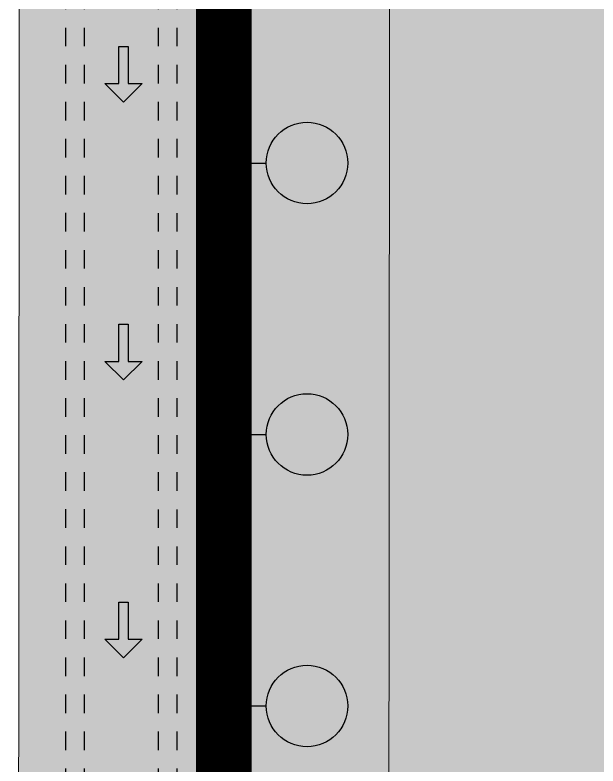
# Model space of a CAD drawing. Header units: metres. Extents: x 349703 to 349913, y 9282546 to 9282694.
# Drawn here: x 349717.283 to 349720.431, y 9282586.404 to 9282590.459 of the extents above; entities that cross this region are included whole.
import ezdxf

# ---------------------------------------------------------------- set-up
doc = ezdxf.new("R2010")
doc.units = ezdxf.units.M
doc.header["$LTSCALE"] = 0.25
doc.linetypes.add('01 nivel$0$HIDDEN2', pattern=[0.1875, 0.125, -0.0625])
for name, color, linetype, lineweight in [('.', 7, 'Continuous', 0), ('0_ CUNETAS', 160, 'Continuous', 5), ('AREA-VERDE', 3, 'CONTINUOUS', 9), ('ARQ-FONDO', 253, 'CONTINUOUS', 9), ('CUNETAS-RED', 5, 'CONTINUOUS', 18), ('LLORAD-SIMB', 1, 'CONTINUOUS', 25), ('LLORAD-TRAMO', 1, 'CONTINUOUS', 70)]:
    doc.layers.add(name, color=color, linetype=linetype, lineweight=lineweight)

# ---------------------------------------------------------------- blocks, each defined once
blk = doc.blocks.new('*U2183')
at = {"layer": '.', "lineweight": 30}
h = blk.add_hatch(color=1, dxfattribs=at)
h.dxf.hatch_style = 1
h.paths.add_polyline_path([(-0.025, -0.05), (-0.1, -0.05), (0, -0.15), (0.1, -0.05), (0.025, -0.05), (0.025, 0.15), (-0.025, 0.15)])
at = {"layer": '0_ CUNETAS', "color": 1, "lineweight": 30}
blk.add_lwpolyline([(-0.1, -0.05), (-0.025, -0.05), (-0.025, 0.15), (0.025, 0.15), (0.025, -0.05), (0.1, -0.05), (0, -0.15)], close=True, dxfattribs=at)
blk = doc.blocks.new('*U2178')
at = {"layer": '0_ CUNETAS', "color": 0, "linetype": 'ByBlock', "lineweight": -2, "transparency": 16777216}
for p in [(0, 28.5), (0, 27), (0, 25.5)]:
    blk.add_blockref('*U2183', p, dxfattribs=at)
blk = doc.blocks.new('drenaje')
at = {"layer": 'CUNETAS-RED', "linetype": '01 nivel$0$HIDDEN2', "lineweight": 30}
for p, q in [((-0.6, -80.5476), (-0.6, -114.344)), ((-0.5, -80.5476), (-0.5, -114.344))]:
    blk.add_line(p, q, dxfattribs=at)
at = {"layer": 'CUNETAS-RED', "linetype": '01 nivel$0$HIDDEN2', "lineweight": 30, "flags": 128}
for points in [[(-0.1, -77.3477), (-0.1, -80.5476), (-0.1, -114.2581)], [(0, -77.3477), (0, -80.5476), (0, -114.2581)]]:
    blk.add_lwpolyline(points, dxfattribs=at)
at = {"layer": 'CUNETAS-RED', "lineweight": 0}
blk.add_blockref('*U2178', (-0.2872, -113.8987), dxfattribs=at)

msp = doc.modelspace()

# ---------------------------------------------------------------- hatches: boundary and pattern name
at = {"layer": 'AREA-VERDE', "lineweight": 0, "true_color": 0xc4e4b2, "transparency": 33554687}
h = msp.add_hatch(color=3, dxfattribs=at)
h.dxf.hatch_style = 1
h.paths.add_polyline_path([(349726.4609, 9282594.7896), (349717.3092, 9282594.7896), (349717.2828, 9282561.4453), (349726.4609, 9282563.0592)])
h.paths.add_polyline_path([(349724.4609, 9282592.7896), (349724.4609, 9282564.7382), (349719.2847, 9282563.828), (349719.3076, 9282592.7896)], flags=16)
at = {"layer": 'AREA-VERDE', "lineweight": 0, "true_color": 0xc4e4b2, "transparency": 33554610}
h = msp.add_hatch(color=3, dxfattribs=at)
h.dxf.hatch_style = 1
h.paths.add_polyline_path([(349724.4609, 9282592.7896), (349719.3076, 9282592.7896), (349719.2847, 9282563.828), (349724.4609, 9282564.7382)])

# ---------------------------------------------------------------- linework, layer by layer
at = {"layer": 'ARQ-FONDO'}
for points in [[(349717.3092, 9282594.7896), (349717.2828, 9282561.4453), (349726.4609, 9282563.0592)], [(349724.4609, 9282592.7896), (349719.3076, 9282592.7896), (349719.2847, 9282563.828), (349724.4609, 9282564.7382)]]:
    msp.add_lwpolyline(points, dxfattribs=at)
at = {"layer": 'LLORAD-SIMB'}
for p, q in [((349718.41, 9282589.66), (349718.64, 9282589.66)), ((349718.41, 9282588.1943), (349718.64, 9282588.1943)), ((349718.41, 9282586.7286), (349718.64, 9282586.7286))]:
    msp.add_line(p, q, dxfattribs=at)
for centre in [(349718.86, 9282589.66), (349718.86, 9282588.1943), (349718.86, 9282586.7286)]:
    msp.add_circle(centre, 0.22, dxfattribs=at)
at = {"layer": 'LLORAD-TRAMO', "const_width": 0.3}
msp.add_lwpolyline([(349718.41, 9282590.8184), (349718.41, 9282590.5702), (349718.41, 9282590.3219), (349718.41, 9282590.0737), (349718.41, 9282589.8255), (349718.41, 9282589.5773), (349718.41, 9282589.329), (349718.41, 9282589.0808), (349718.41, 9282588.8326), (349718.41, 9282588.5844), (349718.41, 9282588.3361), (349718.41, 9282588.0879), (349718.41, 9282587.8397), (349718.41, 9282587.5915), (349718.41, 9282587.3432), (349718.41, 9282587.095), (349718.41, 9282586.8468), (349718.41, 9282586.5985), (349718.41, 9282586.3503), (349718.41, 9282586.1021)], dxfattribs=at)

# ---------------------------------------------------------------- block references
at = {"layer": 'CUNETAS-RED', "lineweight": 30}
msp.add_blockref('drenaje', (349718.1559, 9282675.5378), dxfattribs=at)

doc.saveas('drawing.dxf')
